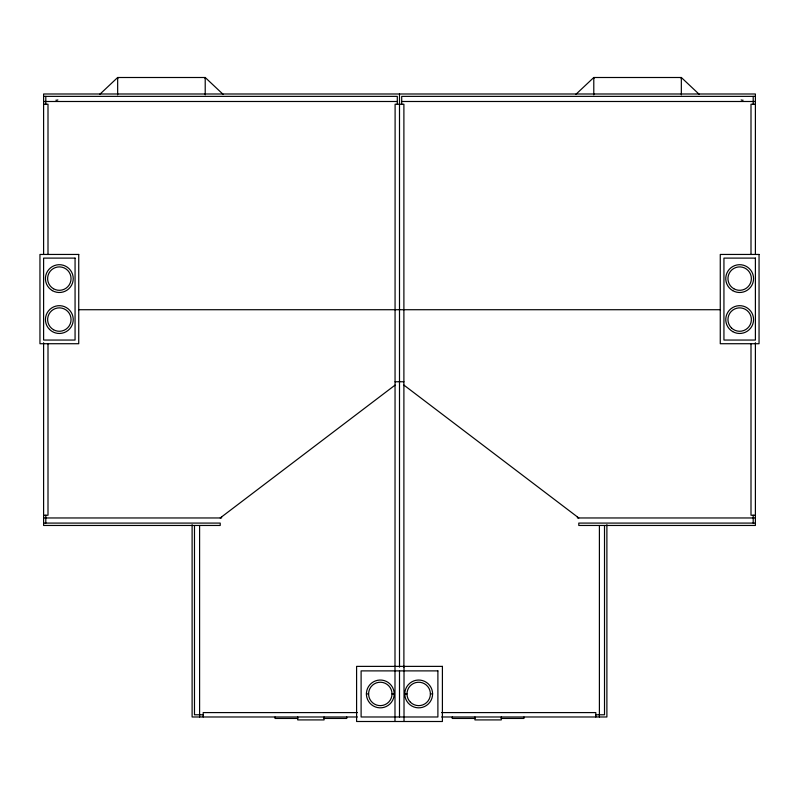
<?xml version="1.0" encoding="UTF-8"?>
<svg xmlns="http://www.w3.org/2000/svg" width="799" height="799" viewBox="0 0 799 799"><rect width="100%" height="100%" fill="white"/><g stroke="black" fill="none" stroke-linecap="round" stroke-linejoin="round"><path stroke-width="1.2" d="M204.934 78.222L205.213 77.503L223.121 94.362M681.058 78.222L681.337 77.503L699.245 94.362M99.755 94.362L117.663 77.503L205.213 77.503L205.213 94.881M575.879 94.362L593.787 77.503L681.337 77.503L681.337 94.881M220.214 517.962L395.106 385.088M43.605 96.369L397.303 96.369L397.303 104.22M755.395 96.369L401.697 96.369L401.697 104.22M43.605 101.493L397.303 101.493M401.697 101.493L755.395 101.493M43.605 104.22L48 104.22L48 254.392M755.395 104.22L751 104.22L751 254.392M78.811 309.722L720.189 309.722M395.106 381.752L403.894 381.752M43.605 515.235L48 515.235L48 343.79M755.395 515.235L751 515.235L751 343.79M43.605 517.962L221.553 517.962L221.553 516.943M755.395 517.962L577.447 517.962L577.447 516.943M43.605 523.085L220.214 523.085L220.214 525.462L43.605 525.462L43.605 342.751M755.395 523.085L578.786 523.085L578.786 525.462L755.395 525.462L755.395 342.751M366.401 693.932L368.599 693.932M392.009 693.932A11.705 11.705 0 0 0 374.451 683.794A11.705 11.705 0 0 0 374.451 704.069A11.705 11.705 0 0 0 392.009 693.932L394.207 693.932A13.903 13.903 0 0 0 373.353 681.897A13.903 13.903 0 0 0 373.353 705.976A13.903 13.903 0 0 0 394.207 693.932M404.793 693.932L406.991 693.932M430.401 693.932L432.599 693.932A13.903 13.903 0 0 1 411.745 705.976A13.903 13.903 0 0 1 411.745 681.897A13.903 13.903 0 0 1 432.599 693.932M357.373 712.588L203.196 712.588L203.196 716.983M441.627 712.588L595.804 712.588L595.804 716.983M203.196 714.785L194.487 714.785L194.487 525.842M595.804 714.785L604.513 714.785L604.513 525.842M357.373 716.983L192.11 716.983L192.11 524.723M441.627 716.983L606.89 716.983L606.89 524.723M297.727 718.451L275.046 718.451L275.046 716.983M324.064 718.451L346.746 718.451L346.746 716.983M474.936 718.451L452.254 718.451L452.254 716.983M501.273 718.451L523.954 718.451L523.954 716.983M403.894 385.088L578.786 517.962M594.066 78.222L593.787 77.503L593.787 94.881M117.942 78.222L117.663 77.503L117.663 94.881M755.395 254.392L755.395 93.992L43.605 93.992L43.605 254.392M753.197 96.369L753.197 104.22M753.197 515.235L753.197 523.085M599.4 525.842L599.4 716.983M501.273 716.983L501.273 719.909L474.936 719.909L474.936 716.983M404.014 666.376L404.014 721.497M403.894 667.145L403.894 104.22L395.106 104.22L394.986 721.497M399.5 93.992L399.5 667.145M399.5 670.89L399.5 716.983M324.064 716.983L324.064 719.909L297.727 719.909L297.727 716.983M199.6 525.842L199.6 716.983M45.803 96.369L45.803 104.22M45.803 515.235L45.803 523.085M743.1 100.185A2.886 2.537 8.7 0 1 741.152 99.925M57.848 99.925A2.886 2.537 -8.7 0 1 55.9 100.185M78.731 254.452L39.95 254.452L39.95 343.72L78.731 343.72L78.731 254.452M759.05 254.452L720.269 254.452L720.269 343.72L759.05 343.72L759.05 254.452M75.066 258.107L43.605 258.107L43.605 340.054L75.066 340.054L75.066 258.107M755.395 258.107L723.934 258.107L723.934 340.054L755.395 340.054L755.395 258.107M442.406 666.376L356.594 666.376L356.594 721.497L442.406 721.497L442.406 666.376M437.892 670.89L361.108 670.89L361.108 716.983L437.892 716.983L437.892 670.89M733.812 288.739A11.705 11.705 0 0 0 751.37 278.601A11.705 11.705 0 0 0 733.812 268.454A11.705 11.705 0 0 0 733.812 288.739M732.713 331.615A13.903 13.903 0 0 0 753.567 319.57A13.903 13.903 0 0 0 732.713 307.535A13.903 13.903 0 0 0 732.713 331.615M732.713 290.636A13.903 13.903 0 0 0 753.567 278.601A13.903 13.903 0 0 0 732.713 266.556A13.903 13.903 0 0 0 732.713 290.636M731.385 327.85A11.705 11.705 0 0 0 750.97 322.606A11.705 11.705 0 0 0 736.628 308.264A11.705 11.705 0 0 0 731.385 327.85M410.416 702.211A11.705 11.705 0 0 0 430.002 696.968A11.705 11.705 0 0 0 415.67 682.626A11.705 11.705 0 0 0 410.416 702.211M52.384 290.636A13.903 13.903 0 0 0 73.238 278.601A13.903 13.903 0 0 0 52.384 266.556A13.903 13.903 0 0 0 52.384 290.636M53.483 329.707A11.705 11.705 0 0 0 71.051 319.57A11.705 11.705 0 0 0 53.483 309.433A11.705 11.705 0 0 0 53.483 329.707M49.508 329.398A13.903 13.903 0 0 0 72.769 323.166A13.903 13.903 0 0 0 55.74 306.147A13.903 13.903 0 0 0 49.508 329.398M53.483 288.739A11.705 11.705 0 0 0 71.051 278.601A11.705 11.705 0 0 0 53.483 268.454A11.705 11.705 0 0 0 53.483 288.739"/></g></svg>
